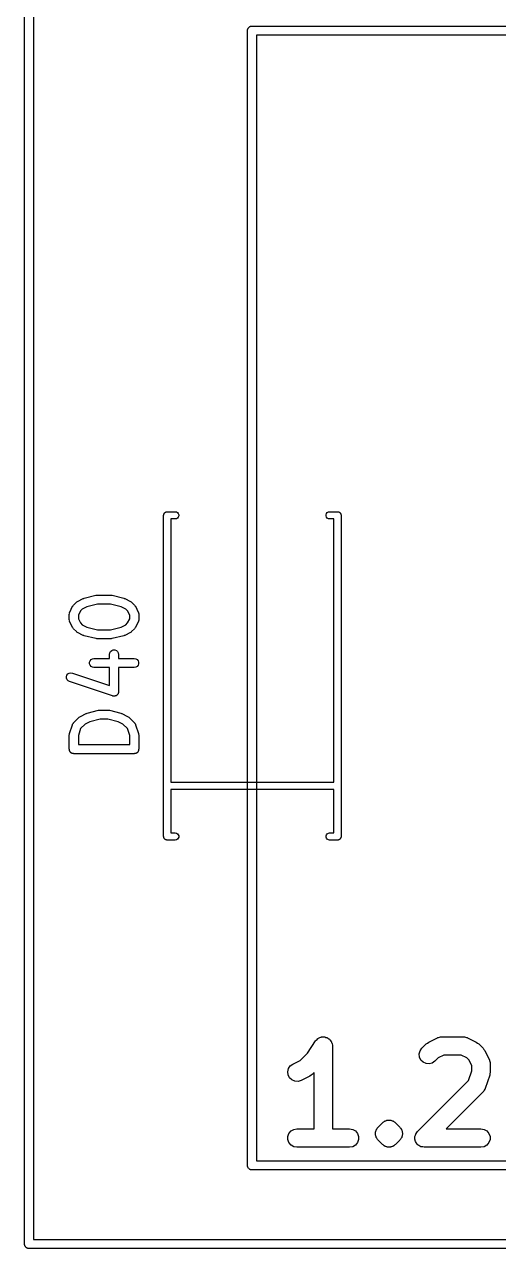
# Model space of a CAD drawing. Header units: millimetres. Extents: x 50 to 169, y 50 to 167.
# Drawn here: x 49.94 to 57.79, y 50 to 70.27 of the extents above; entities that cross this region are included whole.
import ezdxf

# ---------------------------------------------------------------- set-up
doc = ezdxf.new("R2010")
doc.units = ezdxf.units.MM
doc.layers.add('BLACK', color=7, linetype='Continuous')

# ---------------------------------------------------------------- blocks, each defined once
blk = doc.blocks.new('hhskb2-Dwgs.User')
at = {"layer": 'BLACK'}
for p, q in [((40.5217, -116.583), (40.5229, -116.576)), ((40.5229, -116.576), (40.5262, -116.57)), ((40.5262, -116.57), (40.5285, -116.564)), ((40.5285, -116.564), (40.5328, -116.559)), ((40.5328, -116.559), (40.5361, -116.553)), ((40.5361, -116.553), (40.5412, -116.549)), ((40.5412, -116.549), (40.5455, -116.544)), ((40.5455, -116.544), (40.5513, -116.54)), ((40.5513, -116.54), (40.5564, -116.536)), ((40.5564, -116.536), (40.5626, -116.534)), ((40.5626, -116.534), (40.5684, -116.53)), ((40.5684, -116.53), (40.575, -116.529)), ((40.575, -116.529), (40.5812, -116.527)), ((40.5812, -116.527), (40.5879, -116.527)), ((40.5879, -116.527), (40.5945, -116.526)), ((40.5945, -116.526), (64.1555, -116.526)), ((40.5183, -116.602), (40.5194, -116.595)), ((40.5183, -135.398), (40.5183, -116.602)), ((40.5194, -116.589), (40.5217, -116.583)), ((40.5194, -116.595), (40.5194, -116.589)), ((40.6707, -116.678), (40.6707, -135.322)), ((64.0793, -116.678), (40.6707, -116.678)), ((41.5102, -133.541), (41.647, -133.336)), ((41.647, -133.336), (41.6528, -133.33)), ((41.6528, -133.33), (41.657, -133.322)), ((41.657, -133.322), (41.671, -133.311)), ((41.671, -133.311), (41.6835, -133.298)), ((41.6835, -133.298), (41.6911, -133.294)), ((41.6911, -133.294), (41.6976, -133.288)), ((41.6976, -133.288), (41.7147, -133.282)), ((41.7147, -133.282), (41.731, -133.274)), ((41.731, -133.274), (41.7394, -133.273)), ((41.7394, -133.273), (41.7473, -133.27)), ((41.7473, -133.27), (41.7655, -133.27)), ((41.7655, -133.27), (41.7836, -133.268)), ((41.7836, -133.268), (41.7918, -133.27)), ((41.7918, -133.27), (41.8002, -133.27)), ((41.8002, -133.27), (41.8173, -133.277)), ((41.8173, -133.277), (41.835, -133.281)), ((41.835, -133.281), (41.842, -133.286)), ((41.842, -133.286), (41.85, -133.288)), ((41.85, -133.288), (41.8639, -133.3)), ((41.8639, -133.3), (41.879, -133.31)), ((41.879, -133.31), (41.884, -133.317)), ((41.884, -133.317), (41.8905, -133.322)), ((41.8905, -133.322), (41.8996, -133.338)), ((41.8996, -133.338), (41.9104, -133.353)), ((41.9104, -133.353), (41.9127, -133.361)), ((41.9127, -133.361), (41.917, -133.368)), ((41.917, -133.368), (41.9201, -133.386)), ((41.9201, -133.386), (41.9252, -133.404)), ((41.9252, -133.404), (41.9247, -133.412)), ((43.4077, -133.458), (43.4803, -133.385)), ((43.4803, -133.385), (43.5003, -133.371)), ((43.5003, -133.371), (43.5199, -133.357)), ((43.5199, -133.357), (43.665, -133.284)), ((43.665, -133.284), (43.6735, -133.282)), ((43.6735, -133.282), (43.6811, -133.277)), ((43.6811, -133.277), (43.6987, -133.274)), ((43.6987, -133.274), (43.7158, -133.269)), ((43.7158, -133.269), (43.7245, -133.27)), ((43.7245, -133.27), (43.7332, -133.268)), ((43.7332, -133.268), (44.0961, -133.268)), ((44.0961, -133.268), (44.1047, -133.27)), ((44.1047, -133.27), (44.1135, -133.269)), ((44.1135, -133.269), (44.1306, -133.274)), ((44.1306, -133.274), (44.1482, -133.277)), ((44.1482, -133.277), (44.1558, -133.282)), ((44.1558, -133.282), (44.1642, -133.284)), ((44.1642, -133.284), (44.3093, -133.357)), ((44.3093, -133.357), (44.329, -133.371)), ((44.329, -133.371), (44.349, -133.385)), ((44.349, -133.385), (44.4215, -133.458)), ((41.3932, -133.658), (41.5102, -133.541)), ((41.9247, -133.412), (41.9262, -133.42)), ((41.9262, -133.42), (41.9262, -134.792)), ((43.3637, -133.552), (43.3774, -133.501)), ((43.3683, -133.605), (43.3637, -133.552)), ((43.3906, -133.653), (43.3683, -133.605)), ((43.3774, -133.501), (43.4077, -133.458)), ((43.7692, -133.573), (43.6783, -133.618)), ((44.0601, -133.573), (43.7692, -133.573)), ((44.1509, -133.618), (44.0601, -133.573)), ((44.4215, -133.458), (44.4355, -133.478)), ((44.4355, -133.478), (44.4501, -133.497)), ((44.4501, -133.497), (44.5226, -133.643)), ((41.1862, -133.847), (41.1985, -133.795)), ((41.1985, -133.795), (41.2277, -133.751)), ((41.2277, -133.751), (41.2702, -133.72)), ((41.2702, -133.72), (41.3932, -133.658)), ((43.4281, -133.69), (43.3906, -133.653)), ((43.476, -133.713), (43.4281, -133.69)), ((43.5288, -133.717), (43.476, -133.713)), ((43.5799, -133.704), (43.5288, -133.717)), ((43.6232, -133.673), (43.5799, -133.704)), ((43.6783, -133.618), (43.6232, -133.673)), ((44.1885, -133.656), (44.1509, -133.618)), ((44.2339, -133.747), (44.1885, -133.656)), ((44.2339, -133.831), (44.2339, -133.747)), ((44.5226, -133.643), (44.5252, -133.651)), ((44.5252, -133.651), (44.5295, -133.659)), ((44.5295, -133.659), (44.5326, -133.676)), ((44.5326, -133.676), (44.5377, -133.693)), ((44.5377, -133.693), (44.5372, -133.702)), ((44.5372, -133.702), (44.5387, -133.711)), ((44.5387, -133.711), (44.5387, -133.856)), ((41.1923, -133.899), (41.1862, -133.847)), ((41.2159, -133.947), (41.1923, -133.899)), ((41.2544, -133.983), (41.2159, -133.947)), ((41.3029, -134.004), (41.2544, -133.983)), ((41.3558, -134.007), (41.3029, -134.004)), ((41.4065, -133.992), (41.3558, -134.007)), ((41.5516, -133.92), (41.4065, -133.992)), ((41.5713, -133.905), (41.5516, -133.92)), ((41.5912, -133.891), (41.5713, -133.905)), ((41.6214, -133.861), (41.5912, -133.891)), ((41.6214, -134.792), (41.6214, -133.861)), ((43.3351, -134.837), (44.1806, -133.991)), ((44.1806, -133.991), (44.2339, -133.831)), ((44.5309, -133.904), (44.4583, -134.122)), ((44.5345, -133.88), (44.5309, -133.904)), ((44.5387, -133.856), (44.5345, -133.88)), ((44.4215, -134.181), (43.8108, -134.792)), ((44.4266, -134.174), (44.4215, -134.181)), ((44.4331, -134.168), (44.4266, -134.174)), ((44.4416, -134.153), (44.4331, -134.168)), ((44.4519, -134.138), (44.4416, -134.153)), ((44.4542, -134.129), (44.4519, -134.138)), ((44.4583, -134.122), (44.4542, -134.129)), ((41.2064, -134.868), (41.2404, -134.828)), ((41.2404, -134.828), (41.2862, -134.801)), ((41.2862, -134.801), (41.3383, -134.792)), ((41.3383, -134.792), (41.6214, -134.792)), ((41.9262, -134.792), (42.2092, -134.792)), ((42.2092, -134.792), (42.2613, -134.801)), ((42.2613, -134.801), (42.3072, -134.828)), ((42.3072, -134.828), (42.3412, -134.868)), ((42.6426, -134.832), (42.6482, -134.82)), ((42.6482, -134.82), (42.6516, -134.807)), ((42.6516, -134.807), (42.6593, -134.797)), ((42.6593, -134.797), (42.6649, -134.784)), ((42.6649, -134.784), (42.6744, -134.775)), ((42.6744, -134.775), (42.682, -134.764)), ((42.682, -134.764), (42.7546, -134.692)), ((42.7546, -134.692), (42.7655, -134.684)), ((42.7655, -134.684), (42.7749, -134.674)), ((42.7749, -134.674), (42.781, -134.672)), ((42.781, -134.672), (42.7861, -134.667)), ((42.7861, -134.667), (42.7924, -134.665)), ((42.7924, -134.665), (42.7979, -134.661)), ((42.7979, -134.661), (42.8108, -134.658)), ((42.8108, -134.658), (42.8229, -134.652)), ((42.8229, -134.652), (42.8296, -134.651)), ((42.8296, -134.651), (42.8359, -134.649)), ((42.8359, -134.649), (42.8426, -134.649)), ((42.8426, -134.649), (42.8491, -134.647)), ((42.8491, -134.647), (42.8623, -134.649)), ((42.8623, -134.649), (42.8756, -134.647)), ((42.8756, -134.647), (42.8821, -134.649)), ((42.8821, -134.649), (42.8888, -134.649)), ((42.8888, -134.649), (42.8951, -134.651)), ((42.8951, -134.651), (42.9018, -134.652)), ((42.9018, -134.652), (42.9139, -134.658)), ((42.9139, -134.658), (42.9267, -134.661)), ((42.9267, -134.661), (42.9322, -134.665)), ((42.9322, -134.665), (42.9385, -134.667)), ((42.9385, -134.667), (42.9437, -134.672)), ((42.9437, -134.672), (42.9497, -134.674)), ((42.9497, -134.674), (42.9592, -134.684)), ((42.9592, -134.684), (42.9701, -134.692)), ((42.9701, -134.692), (43.0427, -134.764)), ((43.0427, -134.764), (43.0503, -134.775)), ((43.0503, -134.775), (43.0597, -134.784)), ((43.0597, -134.784), (43.0654, -134.797)), ((43.0654, -134.797), (43.073, -134.807)), ((43.073, -134.807), (43.0765, -134.82)), ((43.0765, -134.82), (43.0821, -134.832)), ((43.8108, -134.792), (44.3863, -134.792)), ((44.3863, -134.792), (44.4385, -134.801)), ((44.4385, -134.801), (44.4843, -134.828)), ((44.4843, -134.828), (44.5183, -134.868)), ((41.1883, -134.918), (41.2064, -134.868)), ((41.1883, -134.971), (41.1883, -134.918)), ((41.2064, -135.021), (41.1883, -134.971)), ((41.2404, -135.061), (41.2064, -135.021)), ((42.3412, -135.021), (42.3072, -135.061)), ((42.3412, -134.868), (42.3593, -134.918)), ((42.3593, -134.971), (42.3412, -135.021)), ((42.3593, -134.918), (42.3593, -134.971)), ((42.6379, -134.859), (42.6414, -134.846)), ((42.6391, -134.872), (42.6379, -134.859)), ((42.6379, -134.885), (42.6391, -134.872)), ((42.6414, -134.898), (42.6379, -134.885)), ((42.6414, -134.846), (42.6426, -134.832)), ((42.6426, -134.911), (42.6414, -134.898)), ((42.6482, -134.923), (42.6426, -134.911)), ((42.6516, -134.936), (42.6482, -134.923)), ((42.6593, -134.947), (42.6516, -134.936)), ((42.6649, -134.959), (42.6593, -134.947)), ((42.6744, -134.969), (42.6649, -134.959)), ((42.682, -134.98), (42.6744, -134.969)), ((42.7546, -135.052), (42.682, -134.98)), ((43.0427, -134.98), (42.9701, -135.052)), ((43.0503, -134.969), (43.0427, -134.98)), ((43.0597, -134.959), (43.0503, -134.969)), ((43.0654, -134.947), (43.0597, -134.959)), ((43.073, -134.936), (43.0654, -134.947)), ((43.0765, -134.923), (43.073, -134.936)), ((43.0821, -134.911), (43.0765, -134.923)), ((43.0821, -134.832), (43.0833, -134.846)), ((43.0833, -134.898), (43.0821, -134.911)), ((43.0833, -134.846), (43.0867, -134.859)), ((43.0867, -134.885), (43.0833, -134.898)), ((43.0867, -134.859), (43.0856, -134.872)), ((43.0856, -134.872), (43.0867, -134.885)), ((43.2911, -134.931), (43.2928, -134.925)), ((43.2928, -134.951), (43.2911, -134.931)), ((43.2928, -134.918), (43.2996, -134.899)), ((43.2928, -134.925), (43.2928, -134.918)), ((43.2928, -134.971), (43.2928, -134.951)), ((43.2951, -134.977), (43.2928, -134.971)), ((43.2957, -134.984), (43.2951, -134.977)), ((43.3041, -135.002), (43.2957, -134.984)), ((43.2996, -134.899), (43.3048, -134.88)), ((43.3109, -135.021), (43.3041, -135.002)), ((43.3048, -134.88), (43.3086, -134.875)), ((43.3086, -134.875), (43.3109, -134.868)), ((43.3109, -134.868), (43.3237, -134.853)), ((43.3152, -135.026), (43.3109, -135.021)), ((43.3181, -135.032), (43.3152, -135.026)), ((43.3237, -134.853), (43.3351, -134.837)), ((44.5183, -135.021), (44.4843, -135.061)), ((44.5183, -134.868), (44.5364, -134.918)), ((44.5364, -134.971), (44.5183, -135.021)), ((44.5364, -134.918), (44.5364, -134.971)), ((41.2862, -135.088), (41.2404, -135.061)), ((41.3383, -135.097), (41.2862, -135.088)), ((42.2092, -135.097), (41.3383, -135.097)), ((42.2613, -135.088), (42.2092, -135.097)), ((42.3072, -135.061), (42.2613, -135.088)), ((42.7655, -135.06), (42.7546, -135.052)), ((42.7749, -135.069), (42.7655, -135.06)), ((42.781, -135.072), (42.7749, -135.069)), ((42.7861, -135.076), (42.781, -135.072)), ((42.7924, -135.079), (42.7861, -135.076)), ((42.7979, -135.083), (42.7924, -135.079)), ((42.8108, -135.086), (42.7979, -135.083)), ((42.8229, -135.092), (42.8108, -135.086)), ((42.8296, -135.092), (42.8229, -135.092)), ((42.8359, -135.095), (42.8296, -135.092)), ((42.8426, -135.095), (42.8359, -135.095)), ((42.8491, -135.096), (42.8426, -135.095)), ((42.8623, -135.095), (42.8491, -135.096)), ((42.8756, -135.096), (42.8623, -135.095)), ((42.8821, -135.095), (42.8756, -135.096)), ((42.8888, -135.095), (42.8821, -135.095)), ((42.8951, -135.092), (42.8888, -135.095)), ((42.9018, -135.092), (42.8951, -135.092)), ((42.9139, -135.086), (42.9018, -135.092)), ((42.9267, -135.083), (42.9139, -135.086)), ((42.9322, -135.079), (42.9267, -135.083)), ((42.9385, -135.076), (42.9322, -135.079)), ((42.9437, -135.072), (42.9385, -135.076)), ((42.9497, -135.069), (42.9437, -135.072)), ((42.9592, -135.06), (42.9497, -135.069)), ((42.9701, -135.052), (42.9592, -135.06)), ((43.3321, -135.046), (43.3181, -135.032)), ((43.3449, -135.061), (43.3321, -135.046)), ((43.3508, -135.065), (43.3449, -135.061)), ((43.3555, -135.069), (43.3508, -135.065)), ((43.3735, -135.078), (43.3555, -135.069)), ((43.3908, -135.088), (43.3735, -135.078)), ((43.3974, -135.089), (43.3908, -135.088)), ((43.4035, -135.092), (43.3974, -135.089)), ((43.4233, -135.093), (43.4035, -135.092)), ((43.4429, -135.097), (43.4233, -135.093)), ((44.3863, -135.097), (43.4429, -135.097)), ((44.4385, -135.088), (44.3863, -135.097)), ((44.4843, -135.061), (44.4385, -135.088)), ((40.5194, -135.405), (40.5183, -135.398)), ((40.5194, -135.411), (40.5194, -135.405)), ((40.5217, -135.417), (40.5194, -135.411)), ((40.5229, -135.424), (40.5217, -135.417)), ((40.5262, -135.43), (40.5229, -135.424)), ((40.5285, -135.436), (40.5262, -135.43)), ((40.5328, -135.441), (40.5285, -135.436)), ((40.6707, -135.322), (64.0793, -135.322)), ((40.5361, -135.447), (40.5328, -135.441)), ((40.5412, -135.451), (40.5361, -135.447)), ((40.5455, -135.456), (40.5412, -135.451)), ((40.5513, -135.46), (40.5455, -135.456)), ((40.5564, -135.464), (40.5513, -135.46)), ((40.5626, -135.466), (40.5564, -135.464)), ((40.5684, -135.47), (40.5626, -135.466)), ((40.575, -135.471), (40.5684, -135.47)), ((40.5812, -135.473), (40.575, -135.471)), ((40.5879, -135.473), (40.5812, -135.473)), ((40.5945, -135.474), (40.5879, -135.473)), ((64.1555, -135.474), (40.5945, -135.474))]:
    blk.add_line(p, q, dxfattribs=at)
blk = doc.blocks.new('hhskb2-Edge.Cuts')
at = {"layer": 'BLACK'}
for p, q in [((36.825, -136.7), (36.825, -21.2)), ((36.975, -21.2), (36.975, -136.625)), ((36.975, -136.625), (156.025, -136.625)), ((36.8261, -136.706), (36.825, -136.7)), ((36.8261, -136.713), (36.8261, -136.706)), ((36.8284, -136.719), (36.8261, -136.713)), ((36.8295, -136.726), (36.8284, -136.719)), ((36.8328, -136.731), (36.8295, -136.726)), ((36.835, -136.737), (36.8328, -136.731)), ((36.8393, -136.743), (36.835, -136.737)), ((36.8425, -136.748), (36.8393, -136.743)), ((36.8476, -136.752), (36.8425, -136.748)), ((36.8518, -136.757), (36.8476, -136.752)), ((36.8575, -136.761), (36.8518, -136.757)), ((36.8625, -136.765), (36.8575, -136.761)), ((36.8687, -136.767), (36.8625, -136.765)), ((36.8743, -136.77), (36.8687, -136.767)), ((36.8808, -136.772), (36.8743, -136.77)), ((36.887, -136.774), (36.8808, -136.772)), ((36.8935, -136.774), (36.887, -136.774)), ((36.9, -136.775), (36.8935, -136.774)), ((156.1, -136.775), (36.9, -136.775))]:
    blk.add_line(p, q, dxfattribs=at)
blk = doc.blocks.new('hhskb2-F.SilkS')
at = {"layer": 'BLACK'}
for p, q in [((39.13, -124.63), (39.1309, -124.625)), ((39.13, -129.95), (39.13, -124.63)), ((39.1309, -124.62), (39.1327, -124.615)), ((39.1309, -124.625), (39.1309, -124.62)), ((39.1327, -124.615), (39.1336, -124.609)), ((39.1336, -124.609), (39.1362, -124.605)), ((39.1362, -124.605), (39.138, -124.6)), ((39.138, -124.6), (39.1414, -124.596)), ((39.1414, -124.596), (39.144, -124.591)), ((39.144, -124.591), (39.1481, -124.588)), ((39.1481, -124.588), (39.1514, -124.584)), ((39.1514, -124.584), (39.156, -124.581)), ((39.156, -124.581), (39.16, -124.578)), ((39.16, -124.578), (39.1649, -124.576)), ((39.1649, -124.576), (39.1695, -124.574)), ((39.1695, -124.574), (39.1747, -124.573)), ((39.1747, -124.573), (39.1796, -124.571)), ((39.1796, -124.571), (39.1848, -124.571)), ((39.1848, -124.571), (39.19, -124.57)), ((39.19, -124.57), (39.32, -124.57)), ((39.32, -124.69), (39.25, -124.69)), ((39.25, -124.69), (39.25, -129.05)), ((39.32, -124.57), (39.3405, -124.574)), ((39.3405, -124.686), (39.32, -124.69)), ((39.3405, -124.574), (39.3586, -124.584)), ((39.3586, -124.676), (39.3405, -124.686)), ((39.3586, -124.584), (39.372, -124.6)), ((39.372, -124.66), (39.3586, -124.676)), ((39.372, -124.6), (39.3791, -124.62)), ((39.3791, -124.64), (39.372, -124.66)), ((39.3791, -124.62), (39.3791, -124.64)), ((41.8209, -124.62), (41.828, -124.6)), ((41.8209, -124.64), (41.8209, -124.62)), ((41.828, -124.66), (41.8209, -124.64)), ((41.828, -124.6), (41.8414, -124.584)), ((41.8414, -124.676), (41.828, -124.66)), ((41.8414, -124.584), (41.8595, -124.574)), ((41.8595, -124.686), (41.8414, -124.676)), ((41.8595, -124.574), (41.88, -124.57)), ((41.88, -124.69), (41.8595, -124.686)), ((41.88, -124.57), (42.01, -124.57)), ((41.95, -124.69), (41.88, -124.69)), ((41.95, -129.05), (41.95, -124.69)), ((42.01, -124.57), (42.0152, -124.571)), ((42.0152, -124.571), (42.0204, -124.571)), ((42.0204, -124.571), (42.0253, -124.573)), ((42.0253, -124.573), (42.0305, -124.574)), ((42.0305, -124.574), (42.0351, -124.576)), ((42.0351, -124.576), (42.04, -124.578)), ((42.04, -124.578), (42.044, -124.581)), ((42.044, -124.581), (42.0486, -124.584)), ((42.0486, -124.584), (42.0519, -124.588)), ((42.0519, -124.588), (42.056, -124.591)), ((42.056, -124.591), (42.0586, -124.596)), ((42.0586, -124.596), (42.062, -124.6)), ((42.062, -124.6), (42.0638, -124.605)), ((42.0638, -124.605), (42.0664, -124.609)), ((42.0664, -124.609), (42.0673, -124.615)), ((42.0673, -124.615), (42.0691, -124.62)), ((42.0691, -124.62), (42.0691, -124.625)), ((42.0691, -124.625), (42.07, -124.63)), ((42.07, -124.63), (42.07, -129.95)), ((37.637, -126.118), (37.6846, -126.07)), ((37.6846, -126.07), (37.6944, -126.063)), ((37.6944, -126.063), (37.7041, -126.056)), ((37.7041, -126.056), (37.7993, -126.009)), ((37.7993, -126.009), (37.8072, -126.006)), ((37.8072, -126.006), (37.8147, -126.003)), ((37.8147, -126.003), (38.0051, -125.955)), ((38.0326, -126.103), (37.859, -126.146)), ((38.0051, -125.955), (38.0143, -125.955)), ((38.0143, -125.955), (38.0233, -125.953)), ((38.0233, -125.953), (38.2614, -125.953)), ((38.2522, -126.103), (38.0326, -126.103)), ((38.4257, -126.146), (38.2522, -126.103)), ((38.2614, -125.953), (38.2705, -125.955)), ((38.2705, -125.955), (38.2796, -125.955)), ((38.2796, -125.955), (38.4701, -126.003)), ((38.4701, -126.003), (38.4776, -126.006)), ((38.4776, -126.006), (38.4854, -126.009)), ((38.4854, -126.009), (38.5807, -126.056)), ((38.5807, -126.056), (38.5903, -126.063)), ((38.5903, -126.063), (38.6002, -126.07)), ((38.6002, -126.07), (38.6478, -126.118)), ((37.5674, -126.266), (37.5681, -126.262)), ((37.5674, -126.361), (37.5674, -126.266)), ((37.5679, -126.258), (37.5704, -126.249)), ((37.5681, -126.262), (37.5679, -126.258)), ((37.5704, -126.249), (37.5719, -126.241)), ((37.5719, -126.241), (37.5741, -126.237)), ((37.5741, -126.237), (37.5753, -126.233)), ((37.5753, -126.233), (37.6229, -126.137)), ((37.6229, -126.137), (37.6301, -126.128)), ((37.6301, -126.128), (37.637, -126.118)), ((37.7516, -126.215), (37.7174, -126.284)), ((37.7174, -126.284), (37.7174, -126.344)), ((37.782, -126.185), (37.7516, -126.215)), ((37.859, -126.146), (37.782, -126.185)), ((38.5027, -126.185), (38.4257, -126.146)), ((38.5331, -126.215), (38.5027, -126.185)), ((38.5674, -126.284), (38.5331, -126.215)), ((38.5674, -126.344), (38.5674, -126.284)), ((38.6478, -126.118), (38.6547, -126.128)), ((38.6547, -126.128), (38.6618, -126.137)), ((38.6618, -126.137), (38.7095, -126.233)), ((38.7095, -126.233), (38.7107, -126.237)), ((38.7107, -126.237), (38.7129, -126.241)), ((38.7129, -126.241), (38.7144, -126.249)), ((38.7144, -126.249), (38.7169, -126.258)), ((38.7169, -126.258), (38.7166, -126.262)), ((38.7166, -126.262), (38.7174, -126.266)), ((38.7174, -126.266), (38.7174, -126.361)), ((37.5681, -126.366), (37.5674, -126.361)), ((37.5679, -126.37), (37.5681, -126.366)), ((37.5704, -126.378), (37.5679, -126.37)), ((37.5719, -126.387), (37.5704, -126.378)), ((37.5741, -126.391), (37.5719, -126.387)), ((37.5753, -126.395), (37.5741, -126.391)), ((37.6229, -126.49), (37.5753, -126.395)), ((37.6301, -126.5), (37.6229, -126.49)), ((37.637, -126.51), (37.6301, -126.5)), ((37.6846, -126.557), (37.637, -126.51)), ((37.7174, -126.344), (37.7516, -126.412)), ((37.7516, -126.412), (37.782, -126.443)), ((37.782, -126.443), (37.859, -126.481)), ((37.859, -126.481), (38.0326, -126.525)), ((38.2522, -126.525), (38.4257, -126.481)), ((38.4257, -126.481), (38.5027, -126.443)), ((38.5027, -126.443), (38.5331, -126.412)), ((38.5331, -126.412), (38.5674, -126.344)), ((38.6478, -126.51), (38.6002, -126.557)), ((38.6547, -126.5), (38.6478, -126.51)), ((38.6618, -126.49), (38.6547, -126.5)), ((38.7095, -126.395), (38.6618, -126.49)), ((38.7107, -126.391), (38.7095, -126.395)), ((38.7129, -126.387), (38.7107, -126.391)), ((38.7144, -126.378), (38.7129, -126.387)), ((38.7169, -126.37), (38.7144, -126.378)), ((38.7174, -126.361), (38.7166, -126.366)), ((38.7166, -126.366), (38.7169, -126.37)), ((37.6944, -126.564), (37.6846, -126.557)), ((37.7041, -126.571), (37.6944, -126.564)), ((37.7993, -126.619), (37.7041, -126.571)), ((37.8072, -126.621), (37.7993, -126.619)), ((37.8147, -126.625), (37.8072, -126.621)), ((38.0051, -126.672), (37.8147, -126.625)), ((38.0143, -126.673), (38.0051, -126.672)), ((38.0233, -126.675), (38.0143, -126.673)), ((38.2614, -126.675), (38.0233, -126.675)), ((38.0326, -126.525), (38.2522, -126.525)), ((38.2705, -126.673), (38.2614, -126.675)), ((38.2796, -126.672), (38.2705, -126.673)), ((38.4701, -126.625), (38.2796, -126.672)), ((38.4776, -126.621), (38.4701, -126.625)), ((38.4854, -126.619), (38.4776, -126.621)), ((38.5807, -126.571), (38.4854, -126.619)), ((38.5903, -126.564), (38.5807, -126.571)), ((38.6002, -126.557), (38.5903, -126.564)), ((38.234, -126.933), (38.2386, -126.907)), ((38.2386, -126.907), (38.2516, -126.885)), ((38.2516, -126.885), (38.2715, -126.868)), ((38.2715, -126.868), (38.296, -126.859)), ((38.296, -126.859), (38.3221, -126.859)), ((38.3221, -126.859), (38.3465, -126.868)), ((38.3465, -126.868), (38.3665, -126.885)), ((38.3665, -126.885), (38.3795, -126.907)), ((38.3795, -126.907), (38.384, -126.933)), ((37.9019, -127.063), (37.9108, -127.038)), ((37.9019, -127.089), (37.9019, -127.063)), ((37.9108, -127.113), (37.9019, -127.089)), ((37.9108, -127.038), (37.9275, -127.018)), ((37.9275, -127.133), (37.9108, -127.113)), ((37.9275, -127.018), (37.9501, -127.005)), ((37.9501, -127.005), (37.9757, -127.001)), ((37.9757, -127.001), (38.234, -127.001)), ((38.234, -127.001), (38.234, -126.933)), ((38.384, -126.933), (38.384, -127.001)), ((38.384, -127.001), (38.6424, -127.001)), ((38.6424, -127.001), (38.668, -127.005)), ((38.668, -127.005), (38.6906, -127.018)), ((38.6906, -127.018), (38.7073, -127.038)), ((38.7073, -127.113), (38.6906, -127.133)), ((38.7073, -127.038), (38.7162, -127.063)), ((38.7162, -127.089), (38.7073, -127.113)), ((38.7162, -127.063), (38.7162, -127.089)), ((37.5206, -127.303), (37.5288, -127.278)), ((37.5213, -127.329), (37.5206, -127.303)), ((37.5288, -127.278), (37.545, -127.258)), ((37.545, -127.258), (37.5672, -127.244)), ((37.5672, -127.244), (37.5927, -127.239)), ((37.5927, -127.239), (37.6185, -127.243)), ((37.6185, -127.243), (38.234, -127.448)), ((37.9501, -127.146), (37.9275, -127.133)), ((37.9757, -127.151), (37.9501, -127.146)), ((38.234, -127.151), (37.9757, -127.151)), ((38.234, -127.448), (38.234, -127.151)), ((38.6424, -127.151), (38.384, -127.151)), ((38.384, -127.151), (38.384, -127.552)), ((38.668, -127.146), (38.6424, -127.151)), ((38.6906, -127.133), (38.668, -127.146)), ((37.5309, -127.353), (37.5213, -127.329)), ((37.5481, -127.373), (37.5309, -127.353)), ((37.571, -127.385), (37.5481, -127.373)), ((38.2853, -127.623), (37.571, -127.385)), ((38.2908, -127.624), (38.2853, -127.623)), ((38.296, -127.626), (38.2908, -127.624)), ((38.3036, -127.626), (38.296, -127.626)), ((38.3111, -127.627), (38.3036, -127.626)), ((38.3165, -127.626), (38.3111, -127.627)), ((38.3221, -127.626), (38.3165, -127.626)), ((38.3292, -127.623), (38.3221, -127.626)), ((38.3366, -127.622), (38.3292, -127.623)), ((38.3413, -127.619), (38.3366, -127.622)), ((38.3465, -127.617), (38.3413, -127.619)), ((38.3524, -127.612), (38.3465, -127.617)), ((38.3588, -127.608), (38.3524, -127.612)), ((38.3623, -127.604), (38.3588, -127.608)), ((38.3665, -127.6), (38.3623, -127.604)), ((38.3703, -127.594), (38.3665, -127.6)), ((38.375, -127.588), (38.3703, -127.594)), ((38.3768, -127.582), (38.375, -127.588)), ((38.3795, -127.578), (38.3768, -127.582)), ((38.3808, -127.57), (38.3795, -127.578)), ((38.3832, -127.563), (38.3808, -127.57)), ((38.384, -127.552), (38.3831, -127.557)), ((38.3831, -127.557), (38.3832, -127.563)), ((37.7517, -127.961), (37.8469, -127.913)), ((37.8469, -127.913), (37.8548, -127.911)), ((37.8548, -127.911), (37.8623, -127.908)), ((37.8623, -127.908), (38.0528, -127.86)), ((38.0528, -127.86), (38.0619, -127.859)), ((38.0619, -127.859), (38.071, -127.858)), ((38.071, -127.858), (38.2138, -127.858)), ((38.2138, -127.858), (38.2228, -127.859)), ((38.2228, -127.859), (38.232, -127.86)), ((38.232, -127.86), (38.4225, -127.908)), ((38.4225, -127.908), (38.43, -127.911)), ((38.43, -127.911), (38.4378, -127.913)), ((38.4378, -127.913), (38.5331, -127.961)), ((37.5712, -128.242), (37.6188, -128.1)), ((37.6188, -128.1), (37.6209, -128.096)), ((37.6209, -128.096), (37.622, -128.092)), ((37.622, -128.092), (37.6271, -128.084)), ((37.6271, -128.084), (37.6313, -128.077)), ((37.6313, -128.077), (37.6345, -128.074)), ((37.6345, -128.074), (37.637, -128.07)), ((37.637, -128.07), (37.7322, -127.975)), ((37.7322, -127.975), (37.742, -127.968)), ((37.742, -127.968), (37.7517, -127.961)), ((37.8297, -128.09), (37.7556, -128.164)), ((37.9067, -128.051), (37.8297, -128.09)), ((38.0802, -128.008), (37.9067, -128.051)), ((38.2046, -128.008), (38.0802, -128.008)), ((38.3781, -128.051), (38.2046, -128.008)), ((38.4551, -128.09), (38.3781, -128.051)), ((38.5292, -128.164), (38.4551, -128.09)), ((38.5331, -127.961), (38.5427, -127.968)), ((38.5427, -127.968), (38.5526, -127.975)), ((38.5526, -127.975), (38.6478, -128.07)), ((38.6478, -128.07), (38.6503, -128.074)), ((38.6503, -128.074), (38.6535, -128.077)), ((38.6535, -128.077), (38.6577, -128.084)), ((38.6577, -128.084), (38.6627, -128.092)), ((38.6627, -128.092), (38.6639, -128.096)), ((38.6639, -128.096), (38.6659, -128.1)), ((38.6659, -128.1), (38.7135, -128.242)), ((37.5674, -128.266), (37.5695, -128.254)), ((37.5674, -128.504), (37.5674, -128.266)), ((37.5695, -128.254), (37.5712, -128.242)), ((37.7556, -128.164), (37.7174, -128.278)), ((37.7174, -128.278), (37.7174, -128.429)), ((38.5674, -128.278), (38.5292, -128.164)), ((38.5674, -128.429), (38.5674, -128.278)), ((38.7135, -128.242), (38.7153, -128.254)), ((38.7153, -128.254), (38.7174, -128.266)), ((38.7174, -128.266), (38.7174, -128.504)), ((37.5685, -128.511), (37.5674, -128.504)), ((37.5685, -128.517), (37.5685, -128.511)), ((37.5708, -128.523), (37.5685, -128.517)), ((37.5719, -128.53), (37.5708, -128.523)), ((37.5752, -128.536), (37.5719, -128.53)), ((37.5774, -128.542), (37.5752, -128.536)), ((37.5816, -128.547), (37.5774, -128.542)), ((37.7174, -128.429), (38.5674, -128.429)), ((38.7073, -128.542), (38.7031, -128.547)), ((38.7096, -128.536), (38.7073, -128.542)), ((38.7129, -128.53), (38.7096, -128.536)), ((38.714, -128.523), (38.7129, -128.53)), ((38.7162, -128.517), (38.714, -128.523)), ((38.7174, -128.504), (38.7162, -128.511)), ((38.7162, -128.511), (38.7162, -128.517)), ((37.5849, -128.552), (37.5816, -128.547)), ((37.59, -128.557), (37.5849, -128.552)), ((37.5942, -128.562), (37.59, -128.557)), ((37.5999, -128.565), (37.5942, -128.562)), ((37.6049, -128.569), (37.5999, -128.565)), ((37.611, -128.571), (37.6049, -128.569)), ((37.6167, -128.575), (37.611, -128.571)), ((37.6232, -128.576), (37.6167, -128.575)), ((37.6294, -128.578), (37.6232, -128.576)), ((37.6359, -128.578), (37.6294, -128.578)), ((37.6424, -128.579), (37.6359, -128.578)), ((38.6424, -128.579), (37.6424, -128.579)), ((38.6488, -128.578), (38.6424, -128.579)), ((38.6554, -128.578), (38.6488, -128.578)), ((38.6616, -128.576), (38.6554, -128.578)), ((38.668, -128.575), (38.6616, -128.576)), ((38.6737, -128.571), (38.668, -128.575)), ((38.6799, -128.569), (38.6737, -128.571)), ((38.6849, -128.565), (38.6799, -128.569)), ((38.6906, -128.562), (38.6849, -128.565)), ((38.6948, -128.557), (38.6906, -128.562)), ((38.6998, -128.552), (38.6948, -128.557)), ((38.7031, -128.547), (38.6998, -128.552)), ((39.25, -129.05), (41.95, -129.05)), ((41.95, -129.17), (39.25, -129.17)), ((39.25, -129.17), (39.25, -129.89)), ((41.95, -129.89), (41.95, -129.17)), ((39.1309, -129.955), (39.13, -129.95)), ((39.1309, -129.96), (39.1309, -129.955)), ((39.1327, -129.965), (39.1309, -129.96)), ((39.25, -129.89), (39.32, -129.89)), ((39.32, -129.89), (39.3405, -129.894)), ((39.3405, -129.894), (39.3586, -129.904)), ((39.3586, -129.904), (39.372, -129.92)), ((39.372, -129.92), (39.3791, -129.94)), ((39.3791, -129.96), (39.372, -129.98)), ((39.3791, -129.94), (39.3791, -129.96)), ((41.8209, -129.94), (41.828, -129.92)), ((41.8209, -129.96), (41.8209, -129.94)), ((41.828, -129.98), (41.8209, -129.96)), ((41.828, -129.92), (41.8414, -129.904)), ((41.8414, -129.904), (41.8595, -129.894)), ((41.8595, -129.894), (41.88, -129.89)), ((41.88, -129.89), (41.95, -129.89)), ((42.0691, -129.96), (42.0673, -129.965)), ((42.07, -129.95), (42.0691, -129.955)), ((42.0691, -129.955), (42.0691, -129.96)), ((39.1336, -129.971), (39.1327, -129.965)), ((39.1362, -129.975), (39.1336, -129.971)), ((39.138, -129.98), (39.1362, -129.975)), ((39.1414, -129.984), (39.138, -129.98)), ((39.144, -129.989), (39.1414, -129.984)), ((39.1481, -129.992), (39.144, -129.989)), ((39.1514, -129.996), (39.1481, -129.992)), ((39.156, -129.999), (39.1514, -129.996)), ((39.16, -130.002), (39.156, -129.999)), ((39.1649, -130.004), (39.16, -130.002)), ((39.1695, -130.006), (39.1649, -130.004)), ((39.1747, -130.007), (39.1695, -130.006)), ((39.1796, -130.009), (39.1747, -130.007)), ((39.1848, -130.009), (39.1796, -130.009)), ((39.19, -130.01), (39.1848, -130.009)), ((39.32, -130.01), (39.19, -130.01)), ((39.3405, -130.006), (39.32, -130.01)), ((39.3586, -129.996), (39.3405, -130.006)), ((39.372, -129.98), (39.3586, -129.996)), ((41.8414, -129.996), (41.828, -129.98)), ((41.8595, -130.006), (41.8414, -129.996)), ((41.88, -130.01), (41.8595, -130.006)), ((42.01, -130.01), (41.88, -130.01)), ((42.0152, -130.009), (42.01, -130.01)), ((42.0204, -130.009), (42.0152, -130.009)), ((42.0253, -130.007), (42.0204, -130.009)), ((42.0305, -130.006), (42.0253, -130.007)), ((42.0351, -130.004), (42.0305, -130.006)), ((42.04, -130.002), (42.0351, -130.004)), ((42.044, -129.999), (42.04, -130.002)), ((42.0486, -129.996), (42.044, -129.999)), ((42.0519, -129.992), (42.0486, -129.996)), ((42.056, -129.989), (42.0519, -129.992)), ((42.0586, -129.984), (42.056, -129.989)), ((42.062, -129.98), (42.0586, -129.984)), ((42.0638, -129.975), (42.062, -129.98)), ((42.0664, -129.971), (42.0638, -129.975)), ((42.0673, -129.965), (42.0664, -129.971))]:
    blk.add_line(p, q, dxfattribs=at)

msp = doc.modelspace()

# ---------------------------------------------------------------- block references
for name in ['hhskb2-Edge.Cuts', 'hhskb2-F.SilkS', 'hhskb2-Dwgs.User']:
    msp.add_blockref(name, (13.113, 186.774))

doc.saveas('drawing.dxf')
